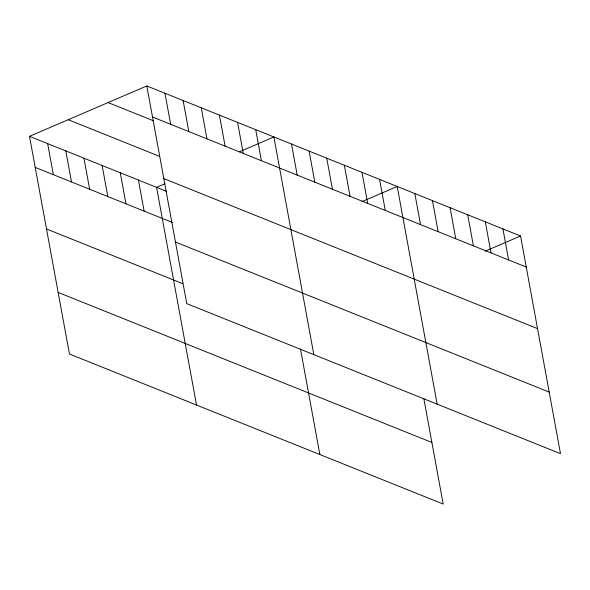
<?xml version="1.0" encoding="UTF-8"?>
<svg xmlns="http://www.w3.org/2000/svg" width="590" height="590" viewBox="0 0 590 590"><rect width="100%" height="100%" fill="white"/><g stroke="black" fill="none" stroke-linecap="round" stroke-linejoin="round"><path stroke-width="0.89" d="M423.804 398.405L443.193 504.052L69.45 354.007L29.5 136.334L146.807 85.948L520.55 235.993L560.5 453.666L186.757 303.629L146.807 85.948M164.986 183.733L156.571 187.347L196.522 405.02M239.378 151.785L273.878 136.961L313.828 354.642M361.869 201.655L397.21 186.477L437.168 404.157M485.201 251.17L520.55 235.993M152.508 117.004L526.25 267.049M108.095 102.579L153.481 120.795M68.211 119.704L158.976 156.144M163.806 178.593L537.549 328.63M29.5 136.334L166.638 191.389M35.201 167.39L172.339 222.445M175.451 242.04L549.194 392.084M46.507 228.972L182.804 283.694M58.152 292.426L431.895 442.471M502.931 228.92L508.632 259.976M485.312 221.84L491.013 252.904M467.693 214.767L473.394 245.831M450.074 207.695L455.775 238.758M432.455 200.622L438.149 231.678M414.836 193.55L420.53 224.606M379.591 179.404L385.292 210.46M361.972 172.332L367.673 203.388M344.354 165.259L350.054 196.315M326.735 158.186L332.435 189.243M309.116 151.106L314.817 182.17M291.497 144.034L297.198 175.097M300.472 348.889L319.861 454.536M255.728 129.675L261.422 160.731M237.571 122.388L243.272 153.444M219.421 115.102L225.122 146.158M201.264 107.815L206.965 138.871M183.114 100.521L188.815 131.585M164.957 93.235L170.658 124.298M138.421 180.061L144.122 211.117M120.264 172.774L125.965 203.83M102.114 165.48L107.815 196.544M83.957 158.194L89.658 189.257M65.807 150.907L71.508 181.963M47.65 143.621L53.351 174.677"/></g></svg>
